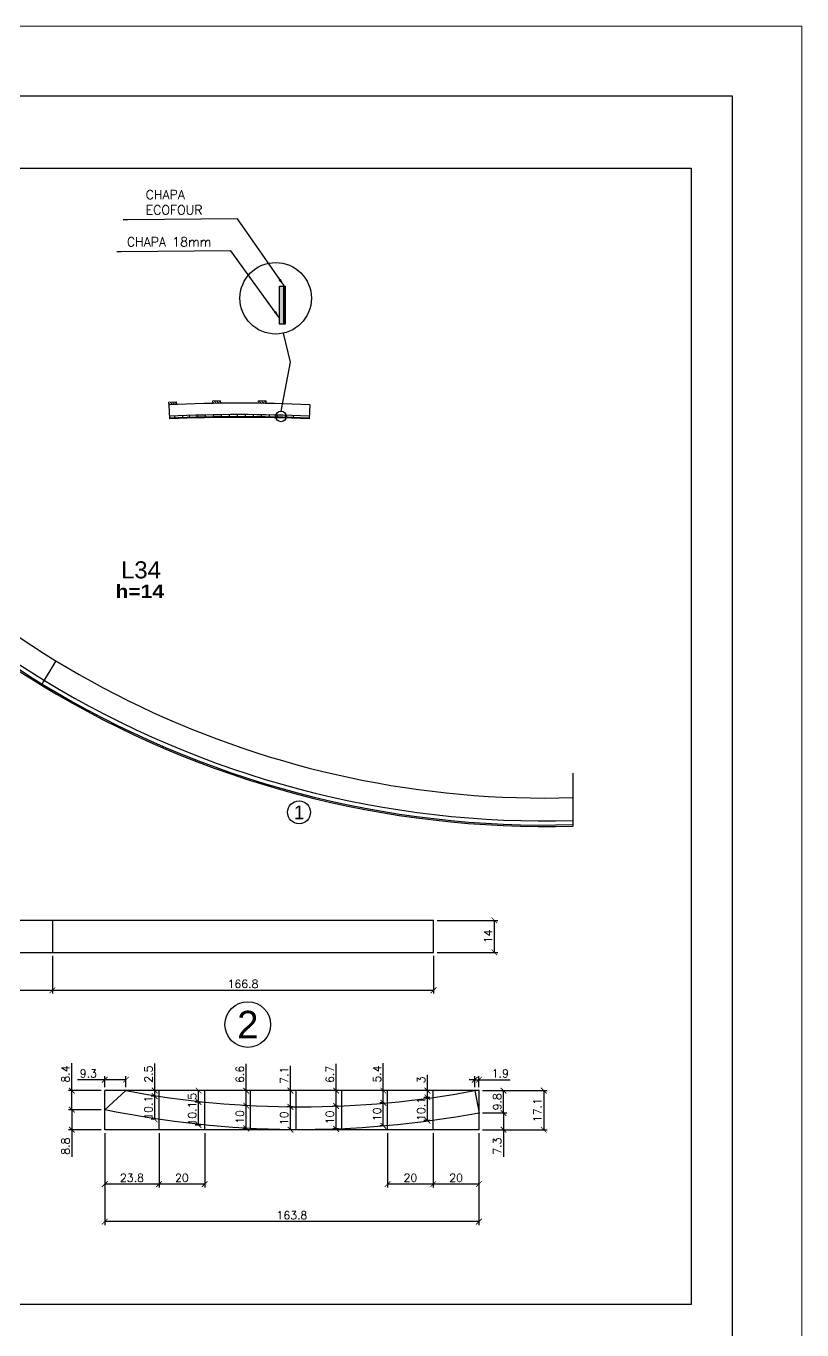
# Model space of a CAD drawing. Extents: x 1894 to 8661, y -614 to 3008.
# Drawn here: x 7982 to 8661, y 1867 to 3008 of the extents above; entities that cross this region are included whole.
import ezdxf
from ezdxf.enums import TextEntityAlignment as Align

# ---------------------------------------------------------------- set-up
doc = ezdxf.new("R2010")
doc.units = 0
doc.header["$PDMODE"] = 34
doc.layers.add('00 - FELIPE', color=6, linetype='Continuous', plot=False)
for name, color, linetype in [('COTA', 241, 'Continuous'), ('Cota Seção (2x)', 4, 'Continuous'), ('MTH-FACE-VIGA', 7, 'Continuous'), ('MTH-TIT1-VIGA', 5, 'Continuous'), ('MTH-TXT-NEGRITO', 5, 'Continuous'), ('Painéis', 200, 'Continuous'), ('Romaneio', 10, 'Continuous')]:
    doc.layers.add(name, color=color, linetype=linetype)
for name, color, linetype, lineweight in [('FOLHA', 255, 'Continuous', 5), ('Hachura', 251, 'Continuous', 9), ('Madeira', 126, 'Continuous', 18)]:
    doc.layers.add(name, color=color, linetype=linetype, lineweight=lineweight)
doc.styles.add('ARIAL', font='arial.ttf')
doc.styles.add('COTA TECNICA', font='techl___.ttf', dxfattribs={"height": 10})
doc.styles.add('ROMANS', font='romans.shx')
doc.styles.add('TQS_ARIAL', font='arial.ttf')
doc.styles.add('TQS_ARIAL_BLACK', font='ariblk.ttf')
doc.dimstyles.new('Cota Seção (2x)', dxfattribs={"dimtxt": 7, "dimasz": 5, "dimexe": 3, "dimexo": 3, "dimgap": 2, "dimtad": 3, "dimdec": 1, "dimlfac": 0.5, "dimzin": 12, "dimdsep": 46, "dimtxsty": 'ROMANS', "dimblk": 'ARCHTICK', "dimcen": 0, "dimclrd": 4, "dimclre": 4, "dimclrt": 1, "dimadec": 1, "dimazin": 3, "dimtfac": 1, "dimtdec": 1, "dimtmove": 0, "dimatfit": 3, "dimldrblk": 'OBLIQUE', "dimfxl": 1, "dimtolj": 1, "dimtzin": 12, "dimarcsym": 0})
doc.dimstyles.new('PAINEL', dxfattribs={"dimtxt": 10, "dimasz": 3, "dimexe": 3, "dimexo": 3, "dimgap": 3, "dimtad": 1, "dimdec": 1, "dimzin": 12, "dimdsep": 46, "dimtxsty": 'COTA TECNICA', "dimblk1": 'OBLIQUE', "dimblk2": 'OBLIQUE', "dimsah": 1, "dimcen": 0.9, "dimclrd": 4, "dimclre": 4, "dimclrt": 240, "dimadec": 1, "dimazin": 3, "dimtfac": 1, "dimtdec": 1, "dimtmove": 0, "dimatfit": 3, "dimfxl": 1, "dimtolj": 1, "dimtzin": 12, "dimarcsym": 0})

# ---------------------------------------------------------------- blocks, each defined once
blk = doc.blocks.new('_ArchTick')
at = {"color": 0, "linetype": 'ByBlock', "const_width": 0.15}
blk.add_lwpolyline([(-0.5, -0.5), (0.5, 0.5)], dxfattribs=at)
blk = doc.blocks.new('*D490')
at = {"layer": 'COTA', "color": 4, "lineweight": -2, "transparency": 16777216}
for p, q in [((7517.5, 2194.3), (7517.5, 2161.2)), ((8005.5, 2194.3), (8005.5, 2161.2)), ((7517.5, 2164.2), (8005.5, 2164.2))]:
    blk.add_line(p, q, dxfattribs=at)
at = {"layer": 'Defpoints', "color": 0, "transparency": 16777216}
for p in [(7517.5, 2197.3), (8005.5, 2197.3), (8005.5, 2164.2)]:
    blk.add_point(p, dxfattribs=at)
at = {"layer": 'COTA', "color": 4, "lineweight": -2, "transparency": 16777216, "xscale": 5, "yscale": 5, "zscale": 5, "rotation": 180}
blk.add_blockref('_ArchTick', (7517.5, 2164.2), dxfattribs=at)
at = {"layer": 'COTA', "color": 4, "lineweight": -2, "transparency": 16777216, "xscale": 5, "yscale": 5, "zscale": 5}
blk.add_blockref('_ArchTick', (8005.5, 2164.2), dxfattribs=at)
at = {"layer": 'COTA', "color": 1, "transparency": 16777216, "insert": (7761.5, 2169.7), "char_height": 7, "attachment_point": 5, "style": 'ROMANS'}
blk.add_mtext('\\A1;244', dxfattribs=at)
blk = doc.blocks.new('_Oblique')
at = {"color": 0, "linetype": 'ByBlock', "lineweight": -2}
blk.add_line((-0.5, -0.5), (0.5, 0.5), dxfattribs=at)
blk = doc.blocks.new('*D511')
at = {"layer": 'COTA', "color": 4, "lineweight": -2, "transparency": 16777216}
for p, q in [((8005.5, 2194.3), (8005.5, 2161.2)), ((8339.1, 2194.3), (8339.1, 2161.2)), ((8005.5, 2164.2), (8339.1, 2164.2))]:
    blk.add_line(p, q, dxfattribs=at)
at = {"layer": 'Defpoints', "color": 0, "transparency": 16777216}
for p in [(8005.5, 2197.3), (8339.1, 2197.3), (8339.1, 2164.2)]:
    blk.add_point(p, dxfattribs=at)
at = {"layer": 'COTA', "color": 4, "lineweight": -2, "transparency": 16777216, "xscale": 5, "yscale": 5, "zscale": 5, "rotation": 180}
blk.add_blockref('_ArchTick', (8005.5, 2164.2), dxfattribs=at)
at = {"layer": 'COTA', "color": 4, "lineweight": -2, "transparency": 16777216, "xscale": 5, "yscale": 5, "zscale": 5}
blk.add_blockref('_ArchTick', (8339.1, 2164.2), dxfattribs=at)
at = {"layer": 'COTA', "color": 1, "transparency": 16777216, "insert": (8172.3, 2169.7), "char_height": 7, "attachment_point": 5, "style": 'ROMANS'}
blk.add_mtext('\\A1;166.8', dxfattribs=at)
blk = doc.blocks.new('*D512')
at = {"layer": 'COTA', "color": 4, "lineweight": -2, "transparency": 16777216}
for p, q in [((8342.1, 2225.3), (8395.3, 2225.3)), ((8392.3, 2197.3), (8392.3, 2225.3)), ((8342.1, 2197.3), (8395.3, 2197.3))]:
    blk.add_line(p, q, dxfattribs=at)
at = {"layer": 'Defpoints', "color": 0, "transparency": 16777216}
for p in [(8339.1, 2225.3), (8392.3, 2225.3), (8339.1, 2197.3)]:
    blk.add_point(p, dxfattribs=at)
at = {"layer": 'COTA', "color": 4, "lineweight": -2, "transparency": 16777216, "xscale": 5, "yscale": 5, "zscale": 5}
for p, rotation in [((8392.3, 2225.3), 90), ((8392.3, 2197.3), 270)]:
    blk.add_blockref('_ArchTick', p, dxfattribs=dict(at, rotation=rotation))
at = {"layer": 'COTA', "color": 1, "transparency": 16777216, "insert": (8386.8, 2211.3), "char_height": 7, "attachment_point": 5, "rotation": 90, "style": 'ROMANS'}
blk.add_mtext('\\A1;14', dxfattribs=at)
blk = doc.blocks.new('*D491')
at = {"layer": 'COTA', "color": 4, "lineweight": -2, "transparency": 16777216}
for p, q in [((8051.3, 2039.2), (8051.3, 1958.8)), ((8378.8, 2039.2), (8378.8, 1958.8)), ((8378.8, 1961.8), (8051.3, 1961.8))]:
    blk.add_line(p, q, dxfattribs=at)
at = {"layer": 'Defpoints', "color": 0, "transparency": 16777216}
for p in [(8051.3, 2042.2), (8378.8, 2042.2), (8051.3, 1961.8)]:
    blk.add_point(p, dxfattribs=at)
at = {"layer": 'COTA', "color": 4, "lineweight": -2, "transparency": 16777216, "xscale": 5, "yscale": 5, "zscale": 5, "rotation": 180}
blk.add_blockref('_ArchTick', (8051.3, 1961.8), dxfattribs=at)
at = {"layer": 'COTA', "color": 4, "lineweight": -2, "transparency": 16777216, "xscale": 5, "yscale": 5, "zscale": 5}
blk.add_blockref('_ArchTick', (8378.8, 1961.8), dxfattribs=at)
at = {"layer": 'COTA', "color": 1, "transparency": 16777216, "insert": (8215.1, 1967.3), "char_height": 7, "attachment_point": 5, "style": 'ROMANS'}
blk.add_mtext('\\A1;163.8', dxfattribs=at)
blk = doc.blocks.new('*D492')
at = {"layer": 'COTA', "color": 4, "lineweight": -2, "transparency": 16777216}
for p, q in [((8338.8, 2039.2), (8338.8, 1991.6)), ((8378.8, 2039.2), (8378.8, 1991.6)), ((8378.8, 1994.6), (8338.8, 1994.6))]:
    blk.add_line(p, q, dxfattribs=at)
at = {"layer": 'Defpoints', "color": 0, "transparency": 16777216}
for p in [(8338.8, 2042.2), (8378.8, 2042.2), (8338.8, 1994.6)]:
    blk.add_point(p, dxfattribs=at)
at = {"layer": 'COTA', "color": 4, "lineweight": -2, "transparency": 16777216, "xscale": 5, "yscale": 5, "zscale": 5, "rotation": 180}
blk.add_blockref('_ArchTick', (8338.8, 1994.6), dxfattribs=at)
at = {"layer": 'COTA', "color": 4, "lineweight": -2, "transparency": 16777216, "xscale": 5, "yscale": 5, "zscale": 5}
blk.add_blockref('_ArchTick', (8378.8, 1994.6), dxfattribs=at)
at = {"layer": 'COTA', "color": 1, "transparency": 16777216, "insert": (8358.8, 2000.1), "char_height": 7, "attachment_point": 5, "style": 'ROMANS'}
blk.add_mtext('\\A1;20', dxfattribs=at)
blk = doc.blocks.new('*D493')
at = {"layer": 'COTA', "color": 4, "lineweight": -2, "transparency": 16777216}
for p, q in [((8298.8, 2039.2), (8298.8, 1991.6)), ((8338.8, 2039.2), (8338.8, 1991.6)), ((8338.8, 1994.6), (8298.8, 1994.6))]:
    blk.add_line(p, q, dxfattribs=at)
at = {"layer": 'Defpoints', "color": 0, "transparency": 16777216}
for p in [(8298.8, 2042.2), (8338.8, 2042.2), (8298.8, 1994.6)]:
    blk.add_point(p, dxfattribs=at)
at = {"layer": 'COTA', "color": 4, "lineweight": -2, "transparency": 16777216, "xscale": 5, "yscale": 5, "zscale": 5, "rotation": 180}
blk.add_blockref('_ArchTick', (8298.8, 1994.6), dxfattribs=at)
at = {"layer": 'COTA', "color": 4, "lineweight": -2, "transparency": 16777216, "xscale": 5, "yscale": 5, "zscale": 5}
blk.add_blockref('_ArchTick', (8338.8, 1994.6), dxfattribs=at)
at = {"layer": 'COTA', "color": 1, "transparency": 16777216, "insert": (8318.8, 2000.1), "char_height": 7, "attachment_point": 5, "style": 'ROMANS'}
blk.add_mtext('\\A1;20', dxfattribs=at)
blk = doc.blocks.new('*D544')
at = {"layer": 'COTA', "color": 4, "lineweight": -2, "transparency": 16777216}
for p, q in [((8098.8, 2039.2), (8098.8, 1991.6)), ((8138.8, 2039.2), (8138.8, 1991.6)), ((8138.8, 1994.6), (8098.8, 1994.6))]:
    blk.add_line(p, q, dxfattribs=at)
at = {"layer": 'Defpoints', "color": 0, "transparency": 16777216}
for p in [(8098.8, 2042.2), (8138.8, 2042.2), (8098.8, 1994.6)]:
    blk.add_point(p, dxfattribs=at)
at = {"layer": 'COTA', "color": 4, "lineweight": -2, "transparency": 16777216, "xscale": 5, "yscale": 5, "zscale": 5, "rotation": 180}
blk.add_blockref('_ArchTick', (8098.8, 1994.6), dxfattribs=at)
at = {"layer": 'COTA', "color": 4, "lineweight": -2, "transparency": 16777216, "xscale": 5, "yscale": 5, "zscale": 5}
blk.add_blockref('_ArchTick', (8138.8, 1994.6), dxfattribs=at)
at = {"layer": 'COTA', "color": 1, "transparency": 16777216, "insert": (8118.8, 2000.1), "char_height": 7, "attachment_point": 5, "style": 'ROMANS'}
blk.add_mtext('\\A1;20', dxfattribs=at)
blk = doc.blocks.new('*D545')
at = {"layer": 'COTA', "color": 4, "lineweight": -2, "transparency": 16777216}
for p, q in [((8051.3, 2039.2), (8051.3, 1991.6)), ((8098.8, 2039.2), (8098.8, 1991.6)), ((8098.8, 1994.6), (8051.3, 1994.6))]:
    blk.add_line(p, q, dxfattribs=at)
at = {"layer": 'Defpoints', "color": 0, "transparency": 16777216}
for p in [(8051.3, 2042.2), (8098.8, 2042.2), (8051.3, 1994.6)]:
    blk.add_point(p, dxfattribs=at)
at = {"layer": 'COTA', "color": 4, "lineweight": -2, "transparency": 16777216, "xscale": 5, "yscale": 5, "zscale": 5, "rotation": 180}
blk.add_blockref('_ArchTick', (8051.3, 1994.6), dxfattribs=at)
at = {"layer": 'COTA', "color": 4, "lineweight": -2, "transparency": 16777216, "xscale": 5, "yscale": 5, "zscale": 5}
blk.add_blockref('_ArchTick', (8098.8, 1994.6), dxfattribs=at)
at = {"layer": 'COTA', "color": 1, "transparency": 16777216, "insert": (8075.1, 2000.1), "char_height": 7, "attachment_point": 5, "style": 'ROMANS'}
blk.add_mtext('\\A1;23.8', dxfattribs=at)
blk = doc.blocks.new('*D546')
at = {"layer": 'COTA', "color": 4, "lineweight": -2, "transparency": 16777216}
for p, q in [((8381.8, 2056.8), (8403.3, 2056.8)), ((8400.3, 2056.8), (8400.3, 2042.2)), ((8381.8, 2042.2), (8403.3, 2042.2)), ((8400.3, 2042.2), (8400.3, 2018.5))]:
    blk.add_line(p, q, dxfattribs=at)
at = {"layer": 'Defpoints', "color": 0, "transparency": 16777216}
for p in [(8378.8, 2056.8), (8378.8, 2042.2), (8400.3, 2042.2)]:
    blk.add_point(p, dxfattribs=at)
at = {"layer": 'COTA', "color": 4, "lineweight": -2, "transparency": 16777216, "xscale": 5, "yscale": 5, "zscale": 5}
for p, rotation in [((8400.3, 2056.8), 90), ((8400.3, 2042.2), 270)]:
    blk.add_blockref('_ArchTick', p, dxfattribs=dict(at, rotation=rotation))
at = {"layer": 'COTA', "color": 1, "transparency": 16777216, "insert": (8394.8, 2027.8), "char_height": 7, "attachment_point": 5, "rotation": 90, "style": 'ROMANS'}
blk.add_mtext('\\A1;7.3', dxfattribs=at)
blk = doc.blocks.new('*D547')
at = {"layer": 'COTA', "color": 4, "lineweight": -2, "transparency": 16777216}
for p, q in [((8381.8, 2076.4), (8403.3, 2076.4)), ((8400.3, 2056.8), (8400.3, 2076.4)), ((8381.8, 2056.8), (8403.3, 2056.8))]:
    blk.add_line(p, q, dxfattribs=at)
at = {"layer": 'Defpoints', "color": 0, "transparency": 16777216}
for p in [(8378.8, 2076.4), (8400.3, 2076.4), (8378.8, 2056.8)]:
    blk.add_point(p, dxfattribs=at)
at = {"layer": 'COTA', "color": 4, "lineweight": -2, "transparency": 16777216, "xscale": 5, "yscale": 5, "zscale": 5}
for p, rotation in [((8400.3, 2076.4), 90), ((8400.3, 2056.8), 270)]:
    blk.add_blockref('_ArchTick', p, dxfattribs=dict(at, rotation=rotation))
at = {"layer": 'COTA', "color": 1, "transparency": 16777216, "insert": (8394.8, 2066.6), "char_height": 7, "attachment_point": 5, "rotation": 90, "style": 'ROMANS'}
blk.add_mtext('\\A1;9.8', dxfattribs=at)
blk = doc.blocks.new('*D548')
at = {"layer": 'COTA', "color": 4, "lineweight": -2, "transparency": 16777216}
for p, q in [((8375.1, 2079.4), (8375.1, 2088.9)), ((8378.8, 2079.4), (8378.8, 2088.9)), ((8375.1, 2085.9), (8370.1, 2085.9)), ((8375.1, 2085.9), (8378.8, 2085.9)), ((8378.8, 2085.9), (8406.2, 2085.9))]:
    blk.add_line(p, q, dxfattribs=at)
at = {"layer": 'Defpoints', "color": 0, "transparency": 16777216}
for p in [(8375.1, 2076.4), (8378.8, 2085.9), (8378.8, 2076.4)]:
    blk.add_point(p, dxfattribs=at)
at = {"layer": 'COTA', "color": 4, "lineweight": -2, "transparency": 16777216, "xscale": 5, "yscale": 5, "zscale": 5}
blk.add_blockref('_ArchTick', (8375.1, 2085.9), dxfattribs=at)
at = {"layer": 'COTA', "color": 4, "lineweight": -2, "transparency": 16777216, "xscale": 5, "yscale": 5, "zscale": 5, "rotation": 180}
blk.add_blockref('_ArchTick', (8378.8, 2085.9), dxfattribs=at)
at = {"layer": 'COTA', "color": 1, "transparency": 16777216, "insert": (8397.5, 2091.4), "char_height": 7, "attachment_point": 5, "style": 'ROMANS'}
blk.add_mtext('\\A1;1.9', dxfattribs=at)
blk = doc.blocks.new('*D494')
at = {"layer": 'COTA', "color": 4, "lineweight": -2, "transparency": 16777216}
for p, q in [((8335.8, 2070.4), (8330.7, 2070.4)), ((8333.7, 2050.2), (8333.7, 2070.4)), ((8335.8, 2050.2), (8330.7, 2050.2))]:
    blk.add_line(p, q, dxfattribs=at)
at = {"layer": 'Defpoints', "color": 0, "transparency": 16777216}
for p in [(8333.7, 2070.4), (8338.8, 2070.4), (8338.8, 2050.2)]:
    blk.add_point(p, dxfattribs=at)
at = {"layer": 'COTA', "color": 4, "lineweight": -2, "transparency": 16777216, "xscale": 5, "yscale": 5, "zscale": 5}
for p, rotation in [((8333.7, 2070.4), 90), ((8333.7, 2050.2), 270)]:
    blk.add_blockref('_ArchTick', p, dxfattribs=dict(at, rotation=rotation))
at = {"layer": 'COTA', "color": 1, "transparency": 16777216, "insert": (8328.2, 2060.3), "char_height": 7, "attachment_point": 5, "rotation": 90, "style": 'ROMANS'}
blk.add_mtext('\\A1;10.1', dxfattribs=at)
blk = doc.blocks.new('*D495')
at = {"layer": 'COTA', "color": 4, "lineweight": -2, "transparency": 16777216}
for p, q in [((8333.7, 2076.4), (8333.7, 2090.1)), ((8335.8, 2076.4), (8330.7, 2076.4)), ((8333.7, 2070.4), (8333.7, 2076.4)), ((8335.8, 2070.4), (8330.7, 2070.4))]:
    blk.add_line(p, q, dxfattribs=at)
at = {"layer": 'Defpoints', "color": 0, "transparency": 16777216}
for p in [(8333.7, 2076.4), (8338.8, 2076.4), (8338.8, 2070.4)]:
    blk.add_point(p, dxfattribs=at)
at = {"layer": 'COTA', "color": 4, "lineweight": -2, "transparency": 16777216, "xscale": 5, "yscale": 5, "zscale": 5}
for p, rotation in [((8333.7, 2076.4), 90), ((8333.7, 2070.4), 270)]:
    blk.add_blockref('_ArchTick', p, dxfattribs=dict(at, rotation=rotation))
at = {"layer": 'COTA', "color": 1, "transparency": 16777216, "insert": (8328.2, 2085.8), "char_height": 7, "attachment_point": 5, "rotation": 90, "style": 'ROMANS'}
blk.add_mtext('\\A1;3', dxfattribs=at)
blk = doc.blocks.new('*D496')
at = {"layer": 'COTA', "color": 4, "lineweight": -2, "transparency": 16777216}
for p, q in [((8295.8, 2065.7), (8292.1, 2065.7)), ((8295.1, 2045.6), (8295.1, 2065.7)), ((8295.8, 2045.6), (8292.1, 2045.6))]:
    blk.add_line(p, q, dxfattribs=at)
at = {"layer": 'Defpoints', "color": 0, "transparency": 16777216}
for p in [(8295.1, 2065.7), (8298.8, 2065.7), (8298.8, 2045.6)]:
    blk.add_point(p, dxfattribs=at)
at = {"layer": 'COTA', "color": 4, "lineweight": -2, "transparency": 16777216, "xscale": 5, "yscale": 5, "zscale": 5}
for p, rotation in [((8295.1, 2065.7), 90), ((8295.1, 2045.6), 270)]:
    blk.add_blockref('_ArchTick', p, dxfattribs=dict(at, rotation=rotation))
at = {"layer": 'COTA', "color": 1, "transparency": 16777216, "insert": (8289.6, 2055.6), "char_height": 7, "attachment_point": 5, "rotation": 90, "style": 'ROMANS'}
blk.add_mtext('\\A1;10', dxfattribs=at)
blk = doc.blocks.new('*D497')
at = {"layer": 'COTA', "color": 4, "lineweight": -2, "transparency": 16777216}
for p, q in [((8295.1, 2076.4), (8295.1, 2100.4)), ((8295.8, 2076.4), (8292.1, 2076.4)), ((8295.1, 2065.7), (8295.1, 2076.4)), ((8295.8, 2065.7), (8292.1, 2065.7))]:
    blk.add_line(p, q, dxfattribs=at)
at = {"layer": 'Defpoints', "color": 0, "transparency": 16777216}
for p in [(8295.1, 2076.4), (8298.8, 2076.4), (8298.8, 2065.7)]:
    blk.add_point(p, dxfattribs=at)
at = {"layer": 'COTA', "color": 4, "lineweight": -2, "transparency": 16777216, "xscale": 5, "yscale": 5, "zscale": 5}
for p, rotation in [((8295.1, 2076.4), 90), ((8295.1, 2065.7), 270)]:
    blk.add_blockref('_ArchTick', p, dxfattribs=dict(at, rotation=rotation))
at = {"layer": 'COTA', "color": 1, "transparency": 16777216, "insert": (8289.6, 2090.9), "char_height": 7, "attachment_point": 5, "rotation": 90, "style": 'ROMANS'}
blk.add_mtext('\\A1;5.4', dxfattribs=at)
blk = doc.blocks.new('*D503')
at = {"layer": 'COTA', "color": 4, "lineweight": -2, "transparency": 16777216}
for p, q in [((8255.8, 2062.9), (8250.8, 2062.9)), ((8253.8, 2042.9), (8253.8, 2062.9)), ((8255.8, 2042.9), (8250.8, 2042.9))]:
    blk.add_line(p, q, dxfattribs=at)
at = {"layer": 'Defpoints', "color": 0, "transparency": 16777216}
for p in [(8253.8, 2062.9), (8258.8, 2062.9), (8258.8, 2042.9)]:
    blk.add_point(p, dxfattribs=at)
at = {"layer": 'COTA', "color": 4, "lineweight": -2, "transparency": 16777216, "xscale": 5, "yscale": 5, "zscale": 5}
for p, rotation in [((8253.8, 2062.9), 90), ((8253.8, 2042.9), 270)]:
    blk.add_blockref('_ArchTick', p, dxfattribs=dict(at, rotation=rotation))
at = {"layer": 'COTA', "color": 1, "transparency": 16777216, "insert": (8248.3, 2052.9), "char_height": 7, "attachment_point": 5, "rotation": 90, "style": 'ROMANS'}
blk.add_mtext('\\A1;10', dxfattribs=at)
blk = doc.blocks.new('*D504')
at = {"layer": 'COTA', "color": 4, "lineweight": -2, "transparency": 16777216}
for p, q in [((8253.8, 2076.4), (8253.8, 2099.8)), ((8255.8, 2076.4), (8250.8, 2076.4)), ((8253.8, 2062.9), (8253.8, 2076.4)), ((8255.8, 2062.9), (8250.8, 2062.9))]:
    blk.add_line(p, q, dxfattribs=at)
at = {"layer": 'Defpoints', "color": 0, "transparency": 16777216}
for p in [(8253.8, 2076.4), (8258.8, 2076.4), (8258.8, 2062.9)]:
    blk.add_point(p, dxfattribs=at)
at = {"layer": 'COTA', "color": 4, "lineweight": -2, "transparency": 16777216, "xscale": 5, "yscale": 5, "zscale": 5}
for p, rotation in [((8253.8, 2076.4), 90), ((8253.8, 2062.9), 270)]:
    blk.add_blockref('_ArchTick', p, dxfattribs=dict(at, rotation=rotation))
at = {"layer": 'COTA', "color": 1, "transparency": 16777216, "insert": (8248.3, 2090.6), "char_height": 7, "attachment_point": 5, "rotation": 90, "style": 'ROMANS'}
blk.add_mtext('\\A1;6.7', dxfattribs=at)
blk = doc.blocks.new('*D505')
at = {"layer": 'COTA', "color": 4, "lineweight": -2, "transparency": 16777216}
for p, q in [((8215.8, 2062.1), (8210.8, 2062.1)), ((8213.8, 2042.2), (8213.8, 2062.1)), ((8215.8, 2042.2), (8210.8, 2042.2))]:
    blk.add_line(p, q, dxfattribs=at)
at = {"layer": 'Defpoints', "color": 0, "transparency": 16777216}
for p in [(8213.8, 2062.1), (8218.8, 2062.1), (8218.8, 2042.2)]:
    blk.add_point(p, dxfattribs=at)
at = {"layer": 'COTA', "color": 4, "lineweight": -2, "transparency": 16777216, "xscale": 5, "yscale": 5, "zscale": 5}
for p, rotation in [((8213.8, 2062.1), 90), ((8213.8, 2042.2), 270)]:
    blk.add_blockref('_ArchTick', p, dxfattribs=dict(at, rotation=rotation))
at = {"layer": 'COTA', "color": 1, "transparency": 16777216, "insert": (8208.3, 2052.2), "char_height": 7, "attachment_point": 5, "rotation": 90, "style": 'ROMANS'}
blk.add_mtext('\\A1;10', dxfattribs=at)
blk = doc.blocks.new('*D506')
at = {"layer": 'COTA', "color": 4, "lineweight": -2, "transparency": 16777216}
for p, q in [((8213.8, 2076.4), (8213.8, 2098.1)), ((8215.8, 2076.4), (8210.8, 2076.4)), ((8213.8, 2062.1), (8213.8, 2076.4)), ((8215.8, 2062.1), (8210.8, 2062.1))]:
    blk.add_line(p, q, dxfattribs=at)
at = {"layer": 'Defpoints', "color": 0, "transparency": 16777216}
for p in [(8213.8, 2076.4), (8218.8, 2076.4), (8218.8, 2062.1)]:
    blk.add_point(p, dxfattribs=at)
at = {"layer": 'COTA', "color": 4, "lineweight": -2, "transparency": 16777216, "xscale": 5, "yscale": 5, "zscale": 5}
for p, rotation in [((8213.8, 2076.4), 90), ((8213.8, 2062.1), 270)]:
    blk.add_blockref('_ArchTick', p, dxfattribs=dict(at, rotation=rotation))
at = {"layer": 'COTA', "color": 1, "transparency": 16777216, "insert": (8208.3, 2089.8), "char_height": 7, "attachment_point": 5, "rotation": 90, "style": 'ROMANS'}
blk.add_mtext('\\A1;7.1', dxfattribs=at)
blk = doc.blocks.new('*D498')
at = {"layer": 'COTA', "color": 4, "lineweight": -2, "transparency": 16777216}
for p, q in [((8175.8, 2063.3), (8172.1, 2063.3)), ((8175.1, 2043.3), (8175.1, 2063.3)), ((8175.8, 2043.3), (8172.1, 2043.3))]:
    blk.add_line(p, q, dxfattribs=at)
at = {"layer": 'Defpoints', "color": 0, "transparency": 16777216}
for p in [(8175.1, 2063.3), (8178.8, 2063.3), (8178.8, 2043.3)]:
    blk.add_point(p, dxfattribs=at)
at = {"layer": 'COTA', "color": 4, "lineweight": -2, "transparency": 16777216, "xscale": 5, "yscale": 5, "zscale": 5}
for p, rotation in [((8175.1, 2063.3), 90), ((8175.1, 2043.3), 270)]:
    blk.add_blockref('_ArchTick', p, dxfattribs=dict(at, rotation=rotation))
at = {"layer": 'COTA', "color": 1, "transparency": 16777216, "insert": (8169.6, 2053.3), "char_height": 7, "attachment_point": 5, "rotation": 90, "style": 'ROMANS'}
blk.add_mtext('\\A1;10', dxfattribs=at)
blk = doc.blocks.new('*D499')
at = {"layer": 'COTA', "color": 4, "lineweight": -2, "transparency": 16777216}
for p, q in [((8175.1, 2076.4), (8175.1, 2099.8)), ((8175.8, 2076.4), (8172.1, 2076.4)), ((8175.1, 2063.3), (8175.1, 2076.4)), ((8175.8, 2063.3), (8172.1, 2063.3))]:
    blk.add_line(p, q, dxfattribs=at)
at = {"layer": 'Defpoints', "color": 0, "transparency": 16777216}
for p in [(8175.1, 2076.4), (8178.8, 2076.4), (8178.8, 2063.3)]:
    blk.add_point(p, dxfattribs=at)
at = {"layer": 'COTA', "color": 4, "lineweight": -2, "transparency": 16777216, "xscale": 5, "yscale": 5, "zscale": 5}
for p, rotation in [((8175.1, 2076.4), 90), ((8175.1, 2063.3), 270)]:
    blk.add_blockref('_ArchTick', p, dxfattribs=dict(at, rotation=rotation))
at = {"layer": 'COTA', "color": 1, "transparency": 16777216, "insert": (8169.6, 2090.6), "char_height": 7, "attachment_point": 5, "rotation": 90, "style": 'ROMANS'}
blk.add_mtext('\\A1;6.6', dxfattribs=at)
blk = doc.blocks.new('*D500')
at = {"layer": 'COTA', "color": 4, "lineweight": -2, "transparency": 16777216}
for p, q in [((8135.8, 2066.4), (8130.4, 2066.4)), ((8133.4, 2046.3), (8133.4, 2066.4)), ((8135.8, 2046.3), (8130.4, 2046.3))]:
    blk.add_line(p, q, dxfattribs=at)
at = {"layer": 'Defpoints', "color": 0, "transparency": 16777216}
for p in [(8133.4, 2066.4), (8138.8, 2066.4), (8138.8, 2046.3)]:
    blk.add_point(p, dxfattribs=at)
at = {"layer": 'COTA', "color": 4, "lineweight": -2, "transparency": 16777216, "xscale": 5, "yscale": 5, "zscale": 5}
for p, rotation in [((8133.4, 2066.4), 90), ((8133.4, 2046.3), 270)]:
    blk.add_blockref('_ArchTick', p, dxfattribs=dict(at, rotation=rotation))
at = {"layer": 'COTA', "color": 1, "transparency": 16777216, "insert": (8127.9, 2056.3), "char_height": 7, "attachment_point": 5, "rotation": 90, "style": 'ROMANS'}
blk.add_mtext('\\A1;10.1', dxfattribs=at)
blk = doc.blocks.new('*D501')
at = {"layer": 'COTA', "color": 4, "lineweight": -2, "transparency": 16777216}
for p, q in [((8135.8, 2076.4), (8130.4, 2076.4)), ((8133.4, 2066.4), (8133.4, 2076.4)), ((8135.8, 2066.4), (8130.4, 2066.4))]:
    blk.add_line(p, q, dxfattribs=at)
at = {"layer": 'Defpoints', "color": 0, "transparency": 16777216}
for p in [(8133.4, 2076.4), (8138.8, 2076.4), (8138.8, 2066.4)]:
    blk.add_point(p, dxfattribs=at)
at = {"layer": 'COTA', "color": 4, "lineweight": -2, "transparency": 16777216, "xscale": 5, "yscale": 5, "zscale": 5}
for p, rotation in [((8133.4, 2076.4), 90), ((8133.4, 2066.4), 270)]:
    blk.add_blockref('_ArchTick', p, dxfattribs=dict(at, rotation=rotation))
at = {"layer": 'COTA', "color": 1, "transparency": 16777216, "insert": (8127.9, 2071.4), "char_height": 7, "attachment_point": 5, "rotation": 90, "style": 'ROMANS'}
blk.add_mtext('\\A1;5', dxfattribs=at)
blk = doc.blocks.new('*D502')
at = {"layer": 'COTA', "color": 4, "lineweight": -2, "transparency": 16777216}
for p, q in [((8095.8, 2071.5), (8092, 2071.5)), ((8095, 2051.3), (8095, 2071.5)), ((8095.8, 2051.3), (8092, 2051.3))]:
    blk.add_line(p, q, dxfattribs=at)
at = {"layer": 'Defpoints', "color": 0, "transparency": 16777216}
for p in [(8095, 2071.5), (8098.8, 2071.5), (8098.8, 2051.3)]:
    blk.add_point(p, dxfattribs=at)
at = {"layer": 'COTA', "color": 4, "lineweight": -2, "transparency": 16777216, "xscale": 5, "yscale": 5, "zscale": 5}
for p, rotation in [((8095, 2071.5), 90), ((8095, 2051.3), 270)]:
    blk.add_blockref('_ArchTick', p, dxfattribs=dict(at, rotation=rotation))
at = {"layer": 'COTA', "color": 1, "transparency": 16777216, "insert": (8089.5, 2061.4), "char_height": 7, "attachment_point": 5, "rotation": 90, "style": 'ROMANS'}
blk.add_mtext('\\A1;10.1', dxfattribs=at)
blk = doc.blocks.new('*D507')
at = {"layer": 'COTA', "color": 4, "lineweight": -2, "transparency": 16777216}
for p, q in [((8095, 2076.4), (8095, 2100.1)), ((8095.8, 2076.4), (8092, 2076.4)), ((8095, 2071.5), (8095, 2076.4)), ((8095.8, 2071.5), (8092, 2071.5))]:
    blk.add_line(p, q, dxfattribs=at)
at = {"layer": 'Defpoints', "color": 0, "transparency": 16777216}
for p in [(8095, 2076.4), (8098.8, 2076.4), (8098.8, 2071.5)]:
    blk.add_point(p, dxfattribs=at)
at = {"layer": 'COTA', "color": 4, "lineweight": -2, "transparency": 16777216, "xscale": 5, "yscale": 5, "zscale": 5}
for p, rotation in [((8095, 2076.4), 90), ((8095, 2071.5), 270)]:
    blk.add_blockref('_ArchTick', p, dxfattribs=dict(at, rotation=rotation))
at = {"layer": 'COTA', "color": 1, "transparency": 16777216, "insert": (8089.5, 2090.8), "char_height": 7, "attachment_point": 5, "rotation": 90, "style": 'ROMANS'}
blk.add_mtext('\\A1;2.5', dxfattribs=at)
blk = doc.blocks.new('*D508')
at = {"layer": 'COTA', "color": 4, "lineweight": -2, "transparency": 16777216}
for p, q in [((8048.3, 2059.7), (8019.5, 2059.7)), ((8022.5, 2059.7), (8022.5, 2042.2)), ((8048.3, 2042.2), (8019.5, 2042.2)), ((8022.5, 2042.2), (8022.5, 2018.5))]:
    blk.add_line(p, q, dxfattribs=at)
at = {"layer": 'Defpoints', "color": 0, "transparency": 16777216}
for p in [(8051.3, 2059.7), (8022.5, 2042.2), (8051.3, 2042.2)]:
    blk.add_point(p, dxfattribs=at)
at = {"layer": 'COTA', "color": 4, "lineweight": -2, "transparency": 16777216, "xscale": 5, "yscale": 5, "zscale": 5}
for p, rotation in [((8022.5, 2059.7), 90), ((8022.5, 2042.2), 270)]:
    blk.add_blockref('_ArchTick', p, dxfattribs=dict(at, rotation=rotation))
at = {"layer": 'COTA', "color": 1, "transparency": 16777216, "insert": (8017, 2027.8), "char_height": 7, "attachment_point": 5, "rotation": 90, "style": 'ROMANS'}
blk.add_mtext('\\A1;8.8', dxfattribs=at)
blk = doc.blocks.new('*D509')
at = {"layer": 'COTA', "color": 4, "lineweight": -2, "transparency": 16777216}
for p, q in [((8022.5, 2076.4), (8022.5, 2100.4)), ((8048.3, 2076.4), (8019.5, 2076.4)), ((8022.5, 2059.7), (8022.5, 2076.4)), ((8048.3, 2059.7), (8019.5, 2059.7))]:
    blk.add_line(p, q, dxfattribs=at)
at = {"layer": 'Defpoints', "color": 0, "transparency": 16777216}
for p in [(8022.5, 2076.4), (8051.3, 2076.4), (8051.3, 2059.7)]:
    blk.add_point(p, dxfattribs=at)
at = {"layer": 'COTA', "color": 4, "lineweight": -2, "transparency": 16777216, "xscale": 5, "yscale": 5, "zscale": 5}
for p, rotation in [((8022.5, 2076.4), 90), ((8022.5, 2059.7), 270)]:
    blk.add_blockref('_ArchTick', p, dxfattribs=dict(at, rotation=rotation))
at = {"layer": 'COTA', "color": 1, "transparency": 16777216, "insert": (8017, 2090.9), "char_height": 7, "attachment_point": 5, "rotation": 90, "style": 'ROMANS'}
blk.add_mtext('\\A1;8.4', dxfattribs=at)
blk = doc.blocks.new('*D510')
at = {"layer": 'COTA', "color": 4, "lineweight": -2, "transparency": 16777216}
for p, q in [((8051.3, 2079.4), (8051.3, 2088.9)), ((8069.9, 2079.4), (8069.9, 2088.9)), ((8051.3, 2085.9), (8027.6, 2085.9)), ((8069.9, 2085.9), (8051.3, 2085.9))]:
    blk.add_line(p, q, dxfattribs=at)
at = {"layer": 'Defpoints', "color": 0, "transparency": 16777216}
for p in [(8051.3, 2085.9), (8051.3, 2076.4), (8069.9, 2076.4)]:
    blk.add_point(p, dxfattribs=at)
at = {"layer": 'COTA', "color": 4, "lineweight": -2, "transparency": 16777216, "xscale": 5, "yscale": 5, "zscale": 5, "rotation": 180}
blk.add_blockref('_ArchTick', (8051.3, 2085.9), dxfattribs=at)
at = {"layer": 'COTA', "color": 4, "lineweight": -2, "transparency": 16777216, "xscale": 5, "yscale": 5, "zscale": 5}
blk.add_blockref('_ArchTick', (8069.9, 2085.9), dxfattribs=at)
at = {"layer": 'COTA', "color": 1, "transparency": 16777216, "insert": (8037, 2091.4), "char_height": 7, "attachment_point": 5, "style": 'ROMANS'}
blk.add_mtext('\\A1;9.3', dxfattribs=at)
blk = doc.blocks.new('*D552')
at = {"layer": 'COTA', "color": 4, "lineweight": -2, "transparency": 16777216}
for p, q in [((8381.8, 2076.4), (8438.5, 2076.4)), ((8435.5, 2076.4), (8435.5, 2042.2)), ((8381.8, 2042.2), (8438.5, 2042.2))]:
    blk.add_line(p, q, dxfattribs=at)
at = {"layer": 'Defpoints', "color": 0, "transparency": 16777216}
for p in [(8378.8, 2076.4), (8378.8, 2042.2), (8435.5, 2042.2)]:
    blk.add_point(p, dxfattribs=at)
at = {"layer": 'COTA', "color": 4, "lineweight": -2, "transparency": 16777216, "xscale": 5, "yscale": 5, "zscale": 5}
for p, rotation in [((8435.5, 2076.4), 90), ((8435.5, 2042.2), 270)]:
    blk.add_blockref('_ArchTick', p, dxfattribs=dict(at, rotation=rotation))
at = {"layer": 'COTA', "color": 1, "transparency": 16777216, "insert": (8430, 2059.3), "char_height": 7, "attachment_point": 5, "rotation": 90, "style": 'ROMANS'}
blk.add_mtext('\\A1;17.1', dxfattribs=at)

msp = doc.modelspace()

# ---------------------------------------------------------------- hatches: boundary and pattern name
at = {"layer": 'Hachura'}
h = msp.add_hatch(color=256, dxfattribs=at)
h.dxf.hatch_style = 1
h.paths.add_polyline_path([(8204.3, 2780.09), (8207.9, 2780.09), (8207.9, 2746.78), (8204.3, 2746.78)])
h = msp.add_hatch(dxfattribs=at)
h.set_pattern_fill('ANSI31', color=256, scale=0.5, angle=267.47985, style=0)
h.set_pattern_definition([(312.479846, (30955.9057, -6555.7364), (1.17080495, 1.07208769), [])])
h.paths.add_polyline_path([(8114.26, 2676.65), (8114.16, 2678.85), (8107.17, 2678.54), (8107.27, 2676.34)])
h = msp.add_hatch(dxfattribs=at)
h.set_pattern_fill('ANSI31', color=256, scale=0.5, angle=269.16676, style=0)
h.set_pattern_definition([(314.1667616, (31179.3963, -5885.3966), (1.13873744, 1.10608918), [])])
h.paths.add_polyline_path([(8152.76, 2677.64), (8152.72, 2679.84), (8145.73, 2679.74), (8145.76, 2677.54)])
h = msp.add_hatch(dxfattribs=at)
h.set_pattern_fill('ANSI31', color=256, scale=0.5, angle=270.81463, style=0)
h.set_pattern_definition([(315.81463, (31376.3465, -5224.4619), (1.10645896, 1.13837815), [])])
h.paths.add_polyline_path([(8192.6, 2677.55), (8192.63, 2679.75), (8185.63, 2679.85), (8185.6, 2677.65)])

# ---------------------------------------------------------------- linework, layer by layer
at = {"color": 30}
for p, q in [((2047.57, 2946.69), (8600.49, 2946.69)), ((8600.49, 2946.69), (8600.49, -552.63))]:
    msp.add_line(p, q, dxfattribs=at)
msp.add_lwpolyline([(8051.31, 2059.71), (8069.85, 2076.42, 0.0936245), (8375.13, 2076.42), (8378.85, 2056.77, -0.0981526)], format="xyb", close=True)
at = {"layer": '00 - FELIPE'}
msp.add_line((8461.25, 2307.88), (8461.25, 2354.16), dxfattribs=at)
for radius, start, end in [(847.12, 216.00473, 238.66545), (845.92, 216.06381, 238.66545), (842.32, 216.24235, 238.66545), (847.12, 238.66545, 271.67192), (845.92, 238.66545, 271.67192), (842.32, 238.66545, 271.67192)]:
    msp.add_arc((8436.53, 3154.63), radius, start, end, dxfattribs=at)
at = {"layer": 'COTA'}
for p, q in [((8378.85, 2076.42), (8051.31, 2076.42)), ((8051.31, 2042.17), (8051.31, 2076.42)), ((8098.85, 2042.17), (8098.85, 2076.42)), ((8138.85, 2042.17), (8138.85, 2076.42)), ((8178.85, 2042.17), (8178.85, 2076.42)), ((8218.85, 2042.14), (8218.85, 2076.42)), ((8258.85, 2042.17), (8258.85, 2076.42)), ((8298.85, 2042.17), (8298.85, 2076.42)), ((8338.85, 2042.17), (8338.85, 2076.42)), ((8378.85, 2042.17), (8378.85, 2076.42)), ((8378.85, 2042.17), (8051.31, 2042.17))]:
    msp.add_line(p, q, dxfattribs=at)
msp.add_lwpolyline([(7337.56, 2883.36), (8564.43, 2883.36), (8564.43, 1889.13), (7337.56, 1889.13)], close=True, dxfattribs=at)
at = {"layer": 'Cota Seção (2x)', "color": 30, "true_color": 0xf26722}
for centre, radius in [((8200.88, 2769.54), 31.28), ((8205.6, 2666.17), 4.65)]:
    msp.add_circle(centre, radius, dxfattribs=at)
at = {"layer": 'FOLHA'}
for p, q in [((1895.16, 3007.66), (8661.45, 3007.66)), ((8661.45, 3007.66), (8661.45, -613.6))]:
    msp.add_line(p, q, dxfattribs=at)
at = {"layer": 'Madeira'}
for points in [[(8114.26, 2676.65), (8114.16, 2678.85), (8107.17, 2678.54), (8107.27, 2676.34)], [(8152.76, 2677.64), (8152.72, 2679.84), (8145.73, 2679.74), (8145.76, 2677.54)], [(8192.6, 2677.55), (8192.63, 2679.75), (8185.63, 2679.85), (8185.6, 2677.65)]]:
    msp.add_lwpolyline(points, close=True, dxfattribs=at)
at = {"layer": 'MTH-FACE-VIGA', "linetype": 'Continuous'}
msp.add_line((7996, 2431.07), (8008.9, 2452.25), dxfattribs=at)
msp.add_arc((8436.53, 3154.63), 822.32, 217.27065, 271.72236, dxfattribs=at)
at = {"layer": 'Painéis'}
for p, q in [((8107.27, 2676.34), (8108.08, 2663.97)), ((8230.68, 2676.39), (8230.13, 2664)), ((8112.23, 2666.55), (8112.53, 2664.76)), ((8119.28, 2666.83), (8119.59, 2665.04)), ((8125.17, 2667.03), (8125.09, 2665.23)), ((8132.18, 2667.24), (8132.1, 2665.44)), ((8139.2, 2667.41), (8139.12, 2665.61)), ((8146.21, 2667.55), (8146.13, 2665.74)), ((8153.22, 2667.65), (8153.14, 2665.85)), ((8160.23, 2667.71), (8160.15, 2665.91)), ((8167.24, 2667.74), (8167.16, 2665.94)), ((8174.24, 2667.73), (8174.17, 2665.93)), ((8181.25, 2667.69), (8181.17, 2665.89)), ((8188.25, 2667.61), (8188.17, 2665.81)), ((8195.25, 2667.5), (8195.18, 2665.7)), ((8202.26, 2667.35), (8202.18, 2665.55)), ((8209.25, 2667.17), (8209.17, 2665.37)), ((8216.25, 2666.95), (8216.17, 2665.15)), ((8339.11, 2225.34), (7517.51, 2225.34)), ((8005.51, 2225.34), (8005.51, 2197.34)), ((8339.11, 2197.34), (8339.11, 2225.34)), ((7517.51, 2197.34), (8339.11, 2197.34))]:
    msp.add_line(p, q, dxfattribs=at)
for points in [[(8204.3, 2780.09), (8207.9, 2780.09), (8207.9, 2746.78), (8204.3, 2746.78)], [(8207.9, 2780.09), (8209.1, 2780.09), (8209.1, 2746.78), (8207.9, 2746.78)]]:
    msp.add_lwpolyline(points, close=True, dxfattribs=at)
for radius, end in [(1386.4, 92.57036), (1376.4, 92.5618), (1374.6, 92.56025), (1374, 92.55973)]:
    msp.add_arc((8169.44, 1291.34), radius, 87.46827, end, dxfattribs=at)
at = {"layer": 'Romaneio', "color": 1, "linetype": 'ByBlock'}
for centre, radius in [((8221.38, 2319.84), 10), ((8176.51, 2134.18), 20)]:
    msp.add_circle(centre, radius, dxfattribs=at)

# ---------------------------------------------------------------- texts
at = {"color": 240, "char_height": 8, "attachment_point": 7, "style": 'ROMANS'}
for s, insert in [('\\A1;CHAPA  \\PECOFOUR', (8087.16, 2842.85)), ('\\A1;CHAPA 18mm', (8070.66, 2814.9))]:
    msp.add_mtext(s, dxfattribs=dict(at, insert=insert))
at = {"layer": 'MTH-TIT1-VIGA', "linetype": 'Continuous', "style": 'TQS_ARIAL'}
msp.add_text('L34', height=15, dxfattribs=at).set_placement((8065.52, 2524.45))
at = {"layer": 'MTH-TXT-NEGRITO', "color": 3, "linetype": 'Continuous', "style": 'TQS_ARIAL_BLACK'}
msp.add_text('h=14', height=11.5, dxfattribs=at).set_placement((8060.72, 2507.39))
at = {"layer": 'Romaneio', "color": 255, "linetype": 'ByBlock', "style": 'ARIAL'}
for s, height, p in [('1', 12, (8221.38, 2319.79)), ('2', 24, (8176.51, 2134.18))]:
    msp.add_text(s, height=height, dxfattribs=at).set_placement(p, align=Align.MIDDLE_CENTER)

# ---------------------------------------------------------------- dimensions: what is measured, and where the dimension line sits
at = {"layer": 'COTA'}
for base, p1, p2, angle, picture, middle in [((8392.28, 2225.34), (8339.11, 2197.34), (8339.11, 2225.34), 90, '*D512', (8386.78, 2211.34)), ((8022.53, 2076.42), (8051.31, 2059.71), (8051.31, 2076.42), 90, '*D509', (8017.03, 2090.92)), ((8095.02, 2076.42), (8098.85, 2071.48), (8098.85, 2076.42), 90, '*D507', (8089.52, 2090.76)), ((8175.09, 2076.42), (8178.85, 2063.29), (8178.85, 2076.42), 90, '*D499', (8169.59, 2090.59)), ((8253.82, 2076.42), (8258.85, 2062.94), (8258.85, 2076.42), 90, '*D504', (8248.32, 2090.59)), ((8295.08, 2076.42), (8298.85, 2065.69), (8298.85, 2076.42), 90, '*D497', (8289.58, 2090.92)), ((8051.31, 2085.94), (8069.85, 2076.42), (8051.31, 2076.42), 180, '*D510', (8036.98, 2091.44)), ((8213.79, 2076.42), (8218.85, 2062.14), (8218.85, 2076.42), 90, '*D506', (8208.29, 2089.76)), ((8333.73, 2076.42), (8338.85, 2070.41), (8338.85, 2076.42), 90, '*D495', (8328.23, 2085.76)), ((8378.85, 2085.94), (8375.13, 2076.42), (8378.85, 2076.42), 180, '*D548', (8397.51, 2091.44)), ((8133.36, 2076.42), (8138.85, 2066.4), (8138.85, 2076.42), 90, '*D501', (8127.86, 2071.41)), ((8400.27, 2076.42), (8378.85, 2056.77), (8378.85, 2076.42), 90, '*D547', (8394.77, 2066.6)), ((8435.51, 2042.17), (8378.85, 2076.42), (8378.85, 2042.17), 90, '*D552', (8430.01, 2059.3)), ((8175.09, 2063.29), (8178.85, 2043.27), (8178.85, 2063.29), 90, '*D498', (8169.59, 2053.28)), ((8213.79, 2062.14), (8218.85, 2042.17), (8218.85, 2062.14), 90, '*D505', (8208.29, 2052.15)), ((8253.82, 2062.94), (8258.85, 2042.92), (8258.85, 2062.94), 90, '*D503', (8248.32, 2052.93)), ((8295.08, 2065.69), (8298.85, 2045.6), (8298.85, 2065.69), 90, '*D496', (8289.58, 2055.64)), ((8022.53, 2042.17), (8051.31, 2059.71), (8051.31, 2042.17), 90, '*D508', (8017.03, 2027.83)), ((8400.27, 2042.17), (8378.85, 2056.77), (8378.85, 2042.17), 90, '*D546', (8394.77, 2027.83)), ((8051.31, 1961.82), (8378.85, 2042.17), (8051.31, 2042.17), 180, '*D491', (8215.08, 1967.32)), ((8098.85, 1994.64), (8138.85, 2042.17), (8098.85, 2042.17), 180, '*D544', (8118.85, 2000.14)), ((8298.85, 1994.64), (8338.85, 2042.17), (8298.85, 2042.17), 180, '*D493', (8318.85, 2000.14)), ((8338.85, 1994.64), (8378.85, 2042.17), (8338.85, 2042.17), 180, '*D492', (8358.85, 2000.14))]:
    dim = msp.add_linear_dim(base=base, p1=p1, p2=p2, angle=angle, dimstyle='Cota Seção (2x)', dxfattribs=at)
    dim.commit()
    dim.dimension.update_dxf_attribs({"geometry": picture, "text_midpoint": middle})
for base, p1, p2, picture, middle in [((8005.51, 2164.18), (7517.51, 2197.34), (8005.51, 2197.34), '*D490', (7761.51, 2169.68)), ((8339.11, 2164.18), (8005.51, 2197.34), (8339.11, 2197.34), '*D511', (8172.31, 2169.68))]:
    dim = msp.add_linear_dim(base=base, p1=p1, p2=p2, dimstyle='Cota Seção (2x)', dxfattribs=at)
    dim.commit()
    dim.dimension.update_dxf_attribs({"geometry": picture, "text_midpoint": middle})
for base, p1, p2, picture, middle in [((8095.02, 2071.48), (8098.85, 2051.26), (8098.85, 2071.48), '*D502', (8095.02, 2061.37)), ((8133.3594, 2066.3994), (8138.847, 2046.2976), (8138.847, 2066.3994), '*D500', (8133.3594, 2056.3485)), ((8333.73, 2070.41), (8338.85, 2050.21), (8338.85, 2070.41), '*D494', (8333.73, 2060.31))]:
    dim = msp.add_linear_dim(base=base, p1=p1, p2=p2, angle=90, dimstyle='Cota Seção (2x)', dxfattribs=at)
    dim.commit()
    dim.dimension.update_dxf_attribs({"geometry": picture, "text_midpoint": middle, "dimtype": 160})
dim = msp.add_linear_dim(base=(8051.31, 1994.64), p1=(8098.85, 2042.17), p2=(8051.31, 2042.17), angle=180, dimstyle='Cota Seção (2x)', override={"dimtmove": 1}, dxfattribs=at)
dim.commit()
dim.dimension.update_dxf_attribs({"geometry": '*D545', "text_midpoint": (8075.08, 2000.14)})

# ---------------------------------------------------------------- leaders
at = {"annotation_type": 0, "has_hookline": 1, "hookline_direction": 1}
for points in [[(8208.5, 2780.09), (8167.43, 2839.06), (8071.5, 2838.21)], [(8204.3, 2752.13), (8161.7, 2811.11), (8065.77, 2810.25)]]:
    msp.add_leader(points, dimstyle='PAINEL', override={"dimasz": 7}, dxfattribs=at)
at = {"layer": 'Painéis', "linetype": 'ByBlock'}
msp.add_leader([(8205.6, 2670.82), (8213.75, 2713.5), (8207.88, 2739.05)], dimstyle='PAINEL', override={"dimgap": 3, "dimtad": 0}, dxfattribs=at)

doc.saveas('drawing.dxf')
